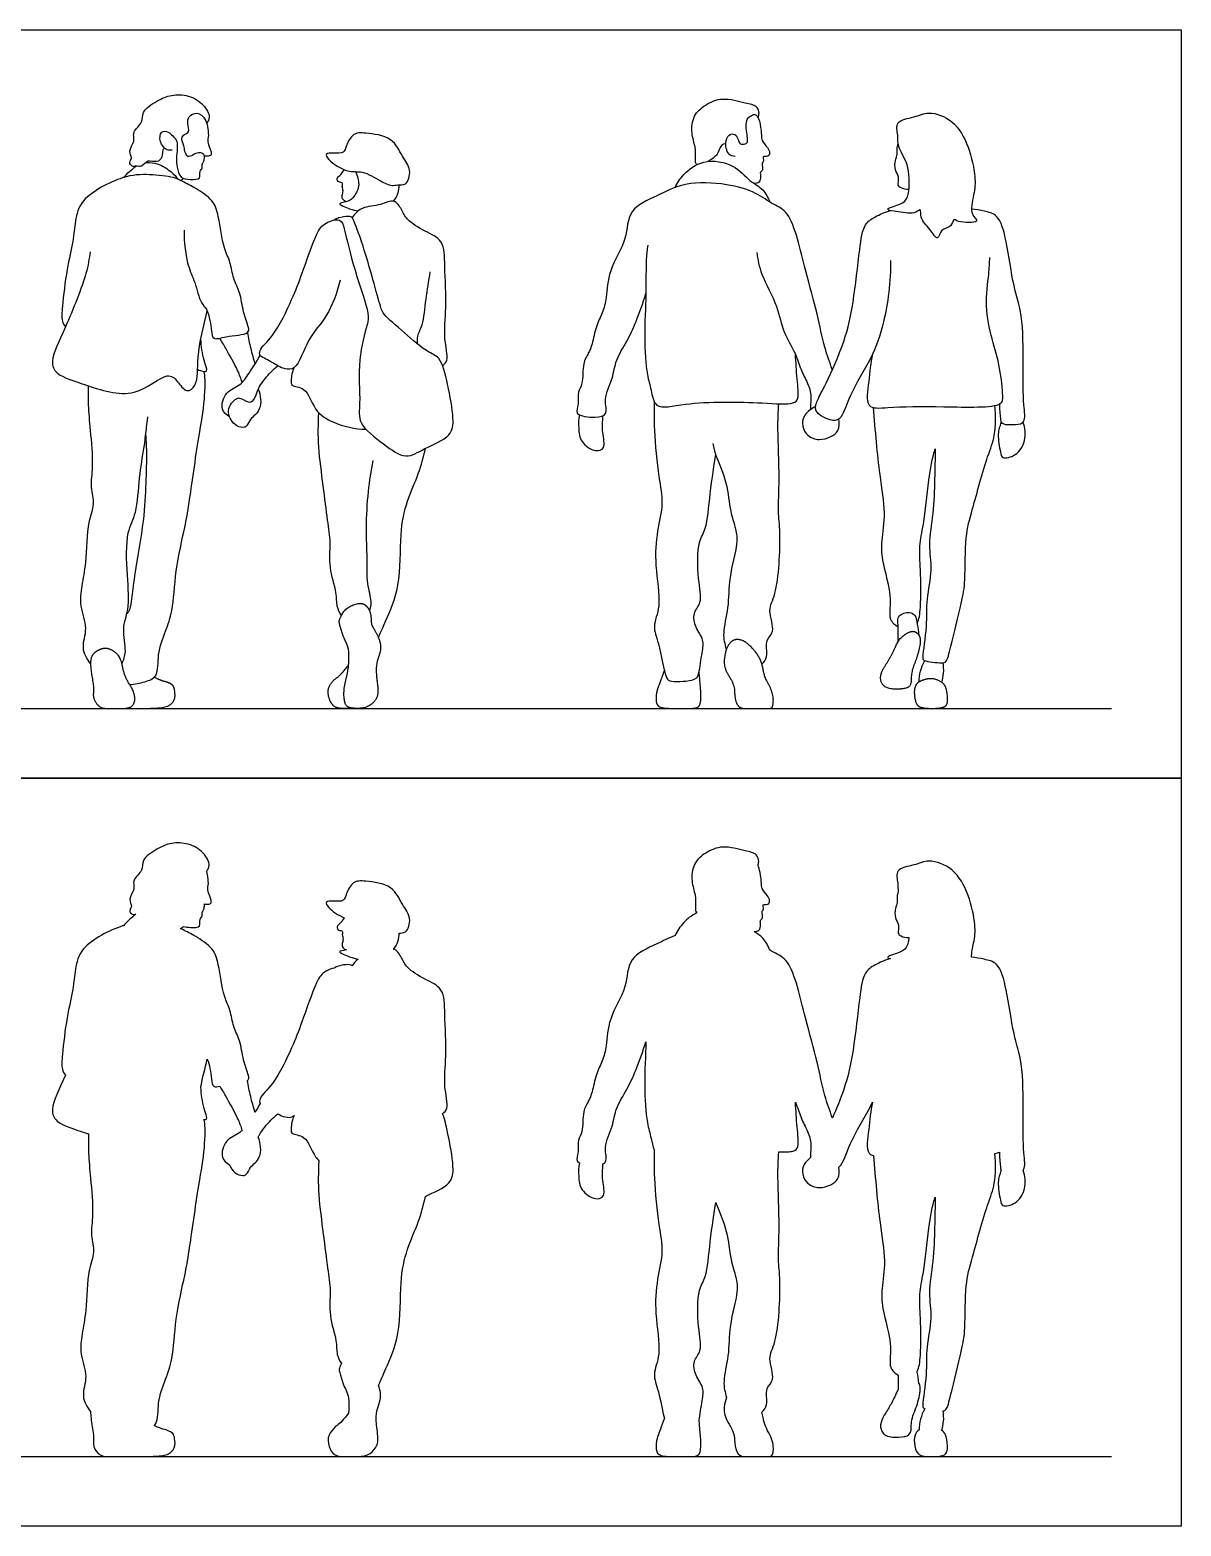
# Model space of a CAD drawing. Header units: millimetres. Extents: x 42.4 to 67, y 0.8 to 10.7.
# Drawn here: x 45.527 to 48.89, y 5.966 to 10.335 of the extents above; entities that cross this region are included whole.
import ezdxf

# ---------------------------------------------------------------- set-up
doc = ezdxf.new("R2010")
doc.units = ezdxf.units.MM
for name, color, linetype, true_color in [('AG-DIAGRAM', 7, 'Continuous', 0xfecc66), ('AG-OUTLINE', 7, 'Continuous', 0x8000ff), ('AG-PEOPLE', 7, 'Continuous', 0x66ccff), ('X-VPRT', 6, 'Continuous', 0xff00ff)]:
    doc.layers.add(name, color=color, linetype=linetype, true_color=true_color)

msp = doc.modelspace()

# ---------------------------------------------------------------- linework, layer by layer
at = {"layer": 'AG-DIAGRAM'}
for points in [[(42.5907, 8.3533), (48.6867, 8.3533)], [(42.5907, 6.1689), (48.6867, 6.1689)]]:
    msp.add_lwpolyline(points, dxfattribs=at)
at = {"layer": 'AG-OUTLINE'}
for points, knots in [([(45.6982, 7.1109), (45.6952, 7.1118), (45.6567, 7.1246), (45.6036, 7.1404), (45.5845, 7.187), (45.6124, 7.2414), (45.6309, 7.2828), (45.6271, 7.2879), (45.6183, 7.3003), (45.6222, 7.3469), (45.6336, 7.4513), (45.6538, 7.5305), (45.6593, 7.5928), (45.673, 7.6605), (45.7602, 7.7065), (45.7994, 7.7186), (45.8001, 7.7189), (45.8059, 7.725), (45.818, 7.7369), (45.8303, 7.7472), (45.8366, 7.7521), (45.8366, 7.7521), (45.8326, 7.7521), (45.8258, 7.7494), (45.815, 7.764), (45.8283, 7.7757), (45.8122, 7.7969), (45.8368, 7.825), (45.8235, 7.8533), (45.8605, 7.8794), (45.8511, 7.9128), (45.8995, 7.9441), (45.9398, 7.9625), (45.991, 7.9605), (46.0351, 7.9357), (46.0559, 7.896), (46.0472, 7.8832), (46.0436, 7.878), (46.0445, 7.8748), (46.0466, 7.8636), (46.0499, 7.8425), (46.0448, 7.8232), (46.0522, 7.806), (46.0602, 7.7834), (46.0475, 7.7813), (46.0406, 7.7815), (46.0372, 7.7826), (46.038, 7.7791), (46.0361, 7.7694), (46.0327, 7.762), (46.0289, 7.7574), (46.0325, 7.7462), (46.0203, 7.7382), (46.029, 7.7128), (45.9985, 7.7135), (45.9817, 7.7146), (45.9761, 7.7165), (45.9732, 7.7145), (45.9702, 7.7126), (45.9672, 7.7106), (45.9693, 7.7095), (45.9814, 7.7031), (46.0121, 7.6877), (46.0645, 7.6538), (46.0792, 7.6055), (46.0914, 7.5123), (46.1137, 7.4736), (46.1202, 7.4225), (46.1428, 7.3831), (46.1483, 7.3281), (46.1663, 7.2836), (46.1672, 7.2698), (46.1624, 7.2663), (46.1624, 7.2663), (46.1651, 7.2509), (46.1715, 7.2202), (46.1799, 7.1895), (46.1845, 7.1744), (46.1899, 7.1827), (46.1952, 7.1913), (46.1998, 7.1999), (46.1977, 7.2032), (46.1962, 7.218), (46.2438, 7.2576), (46.2938, 7.3657), (46.3209, 7.4326), (46.3608, 7.5532), (46.3836, 7.5842), (46.4085, 7.5936), (46.4165, 7.595), (46.4168, 7.5953), (46.4214, 7.5997), (46.4428, 7.605), (46.4631, 7.606), (46.4675, 7.6028), (46.4683, 7.6019), (46.4735, 7.6089), (46.4791, 7.6159), (46.486, 7.6214), (46.4775, 7.6228), (46.4648, 7.6258), (46.419, 7.6446), (46.4421, 7.6456), (46.4516, 7.6483), (46.448, 7.6495), (46.4408, 7.6537), (46.4374, 7.6667), (46.4444, 7.6798), (46.4376, 7.6921), (46.443, 7.7047), (46.4278, 7.7041), (46.4212, 7.7168), (46.4368, 7.7277), (46.4421, 7.7373), (46.4453, 7.7421), (46.4282, 7.7489), (46.3985, 7.7692), (46.3883, 7.7909), (46.4149, 7.7909), (46.4457, 7.7882), (46.4512, 7.8134), (46.4701, 7.8509), (46.509, 7.8494), (46.5886, 7.8393), (46.6127, 7.7805), (46.6438, 7.7439), (46.6293, 7.6961), (46.6115, 7.6973), (46.6053, 7.6973), (46.6056, 7.6891), (46.6037, 7.6722), (46.5949, 7.6565), (46.5894, 7.6496), (46.5897, 7.6496), (46.5995, 7.6471), (46.6145, 7.6241), (46.6267, 7.5944), (46.6812, 7.561), (46.7385, 7.5368), (46.7381, 7.4569), (46.7454, 7.3377), (46.7339, 7.2559), (46.752, 7.185), (46.7374, 7.1745), (46.7327, 7.1698), (46.7386, 7.1546), (46.7509, 7.1017), (46.7663, 7.0186), (46.7602, 6.9613), (46.7069, 6.9405), (46.6826, 6.9282), (46.6767, 6.9034), (46.6639, 6.8534), (46.6263, 6.7733), (46.6062, 6.6754), (46.6129, 6.5295), (46.5677, 6.4271), (46.5529, 6.3926), (46.545, 6.3765), (46.5478, 6.3696), (46.5498, 6.3627), (46.5525, 6.3455), (46.5509, 6.3338), (46.5415, 6.3079), (46.539, 6.2962), (46.5384, 6.275), (46.5395, 6.2602), (46.5446, 6.222), (46.5439, 6.2082), (46.536, 6.1914), (46.5296, 6.1842), (46.512, 6.172), (46.4994, 6.1689), (46.4808, 6.1689), (46.4788, 6.1689), (46.4769, 6.169), (46.4626, 6.1689), (46.4501, 6.1689), (46.4269, 6.1689), (46.4177, 6.1723), (46.4056, 6.1856), (46.4015, 6.1949), (46.3969, 6.2186), (46.3986, 6.229), (46.4103, 6.2467), (46.4171, 6.254), (46.4327, 6.2652), (46.4437, 6.2772), (46.4579, 6.2956), (46.4583, 6.2995), (46.4586, 6.3035), (46.4596, 6.3258), (46.4589, 6.3386), (46.4543, 6.3533), (46.4517, 6.3601), (46.4454, 6.3724), (46.4416, 6.3825), (46.4325, 6.4106), (46.4304, 6.4198), (46.4309, 6.4274), (46.433, 6.4327), (46.437, 6.44), (46.4319, 6.4484), (46.4218, 6.4674), (46.425, 6.5093), (46.3985, 6.5809), (46.4075, 6.6527), (46.3958, 6.7196), (46.3845, 6.8199), (46.3681, 6.9324), (46.3694, 6.9991), (46.3712, 7.0322), (46.3678, 7.0357), (46.3508, 7.0566), (46.3364, 7.1081), (46.2899, 7.1084), (46.2899, 7.1278), (46.2927, 7.1534), (46.2992, 7.1646), (46.2991, 7.1646), (46.2903, 7.1575), (46.271, 7.1594), (46.2595, 7.1648), (46.2512, 7.1693), (46.2441, 7.1636), (46.2307, 7.1527), (46.2021, 7.1178), (46.1951, 7.1036), (46.1941, 7.1013), (46.2014, 7.0835), (46.2066, 7.0398), (46.1696, 7.0161), (46.1624, 6.9927), (46.1541, 6.9896), (46.1417, 6.9896), (46.1271, 6.9933), (46.1132, 7.0119), (46.1098, 7.0208), (46.1013, 7.0261), (46.0814, 7.0401), (46.0967, 7.0968), (46.1318, 7.1073), (46.1448, 7.1186), (46.147, 7.1209), (46.1431, 7.1325), (46.136, 7.1548), (46.0988, 7.2217), (46.0878, 7.2402), (46.0819, 7.2499), (46.0744, 7.2483), (46.0608, 7.2465), (46.0571, 7.2726), (46.054, 7.2995), (46.0488, 7.3216), (46.0452, 7.3295), (46.0385, 7.3026), (46.0314, 7.2745), (46.0261, 7.247), (46.0283, 7.2263), (46.0316, 7.1896), (46.0485, 7.1518), (46.0384, 7.1526), (46.0344, 7.1532), (46.0354, 7.1512), (46.0399, 7.147), (46.0386, 7.0592), (46.0199, 6.9656), (45.9925, 6.7674), (45.9806, 6.7), (45.9502, 6.5703), (45.9465, 6.4561), (45.9234, 6.3952), (45.8981, 6.3286), (45.9028, 6.2748), (45.892, 6.2613), (45.8903, 6.2596), (45.9044, 6.2527), (45.9144, 6.2486), (45.9262, 6.2462), (45.9319, 6.2441), (45.9429, 6.2382), (45.9464, 6.2343), (45.9496, 6.2248), (45.9506, 6.2175), (45.9514, 6.198), (45.948, 6.1897), (45.9339, 6.1764), (45.9234, 6.1724), (45.8957, 6.1696), (45.8796, 6.1689), (45.8431, 6.1689), (45.8244, 6.1689), (45.804, 6.1689), (45.8029, 6.1689), (45.8018, 6.1689), (45.801, 6.1689), (45.8003, 6.1689), (45.7996, 6.1689), (45.7996, 6.1689), (45.7996, 6.1689), (45.7791, 6.1689), (45.7628, 6.1689), (45.7383, 6.1689), (45.7286, 6.1736), (45.7144, 6.1925), (45.7114, 6.2027), (45.7138, 6.2244), (45.7126, 6.2387), (45.7061, 6.2734), (45.7044, 6.2878), (45.7044, 6.2998), (45.6941, 6.3131), (45.6741, 6.3456), (45.6993, 6.4035), (45.6709, 6.4669), (45.6793, 6.529), (45.6932, 6.5949), (45.6941, 6.7126), (45.7191, 6.7634), (45.7029, 6.8165), (45.714, 6.8769), (45.7041, 6.9805), (45.6978, 7.0527), (45.6979, 7.0879), (45.6982, 7.1109)], [-2.729779, -2.729779, -2.729779, -2.729779, -2.684685, -2.143598, -1.794988, -1.202538, -1.202538, -1.202538, -0.952186, -0.573345, 0.02082, 0.546443, 0.990245, 1.447577, 2.10546, 2.118661, 2.118661, 2.118661, 2.407064, 2.687712, 2.687712, 2.687712, 2.688484, 2.873348, 3.081083, 3.289971, 3.549788, 3.873362, 4.164648, 4.513641, 4.818172, 5.228674, 5.618181, 6.016729, 6.424244, 6.784265, 7.033378, 7.033378, 7.033378, 7.155645, 7.446566, 7.695201, 7.948751, 8.20442, 8.376451, 8.56447, 8.56447, 8.56447, 8.771809, 8.937101, 9.069284, 9.247409, 9.447877, 9.694054, 9.992681, 10.192472, 10.192472, 10.192472, 10.380078, 10.380078, 10.380078, 10.457279, 10.832443, 11.273198, 11.680472, 12.229971, 12.618266, 13.016319, 13.400983, 13.830442, 14.227003, 14.451094, 14.452267, 14.452267, 14.452267, 14.844937, 15.240203, 15.240203, 15.240203, 15.45467, 15.45467, 15.45467, 15.665743, 16.101436, 16.723825, 17.239025, 17.871662, 18.252967, 18.464376, 18.464376, 18.464376, 18.487861, 18.783978, 19.05535, 19.124849, 19.124849, 19.124849, 19.361454, 19.361454, 19.361454, 19.652313, 19.978589, 20.220049, 20.220049, 20.220049, 20.413528, 20.61302, 20.8251, 21.034192, 21.210659, 21.402326, 21.586223, 21.819373, 22.057279, 22.057279, 22.057279, 22.439706, 22.673587, 22.932448, 23.237446, 23.50661, 23.856834, 24.199948, 24.695506, 25.136031, 25.529261, 25.893856, 26.121453, 26.121453, 26.121453, 26.406739, 26.70064, 26.70064, 26.70064, 26.708359, 27.037287, 27.365366, 27.816938, 28.245496, 28.730316, 29.36285, 29.900772, 30.360741, 30.617452, 30.617452, 30.617452, 30.947159, 31.52117, 31.924998, 32.428407, 32.428407, 32.428407, 32.930119, 33.461502, 34.034796, 34.730236, 35.327998, 35.748516, 35.748516, 35.748516, 35.825771, 35.825771, 35.942581, 35.942581, 36.059391, 36.059391, 36.176201, 36.176201, 36.293011, 36.293011, 36.409821, 36.409821, 36.526632, 36.526632, 36.541226, 36.541226, 36.541226, 36.647563, 36.647563, 36.768353, 36.768353, 36.889143, 36.889143, 37.009933, 37.009933, 37.130723, 37.130723, 37.251514, 37.251514, 37.251514, 37.277321, 37.277321, 37.39413, 37.39413, 37.510939, 37.510939, 37.627748, 37.627748, 37.744557, 37.744557, 37.832301, 37.832301, 37.832301, 38.143364, 38.507642, 39.004464, 39.488575, 39.956503, 40.531778, 41.145959, 41.717183, 41.717183, 41.717183, 41.823846, 42.290737, 42.629426, 42.846956, 43.204087, 43.204087, 43.204087, 43.207114, 43.504407, 43.778381, 43.778381, 43.778381, 44.078625, 44.498862, 44.582261, 44.582261, 44.582261, 45.018067, 45.380109, 45.649084, 45.840966, 45.840966, 46.140177, 46.370634, 46.370634, 46.370634, 46.683714, 47.081748, 47.467435, 47.55323, 47.55323, 47.55323, 47.900965, 48.393198, 48.727699, 48.727699, 48.727699, 48.928655, 49.196801, 49.519918, 49.794588, 49.794588, 49.794588, 50.201843, 50.201843, 50.201843, 50.653753, 50.977036, 51.146784, 51.146784, 51.146784, 51.289244, 51.769919, 52.356251, 53.122769, 53.598216, 54.227167, 54.821944, 55.262567, 55.732866, 56.162542, 56.233297, 56.233297, 56.233297, 56.342128, 56.342128, 56.450959, 56.450959, 56.55979, 56.55979, 56.668621, 56.668621, 56.777452, 56.777452, 56.886283, 56.886283, 56.995114, 56.995114, 57.103945, 57.103945, 57.110478, 57.110478, 57.110478, 57.115913, 57.115913, 57.11592, 57.11592, 57.11592, 57.263525, 57.263525, 57.41113, 57.41113, 57.558736, 57.558736, 57.706341, 57.706341, 57.845655, 57.845655, 57.845655, 58.252713, 58.686935, 59.152594, 59.594633, 60.074137, 60.691784, 61.116591, 61.518816, 61.968571, 62.554954, 63.046692, 63.453306, 63.453306, 63.453306, 63.453306]), ([(47.1321, 7.0264), (47.13, 7.0276), (47.1211, 7.0348), (47.1324, 7.0592), (47.1255, 7.0936), (47.1444, 7.1169), (47.1402, 7.1765), (47.1589, 7.2057), (47.1713, 7.2336), (47.179, 7.2852), (47.2013, 7.3237), (47.2126, 7.3706), (47.2159, 7.4503), (47.274, 7.5368), (47.2711, 7.6278), (47.3512, 7.6612), (47.3935, 7.6832), (47.4119, 7.69), (47.4182, 7.7038), (47.4323, 7.726), (47.4602, 7.7493), (47.4757, 7.7568), (47.4711, 7.7591), (47.4716, 7.7765), (47.4722, 7.8089), (47.4576, 7.849), (47.4634, 7.9011), (47.5004, 7.9329), (47.5512, 7.956), (47.6145, 7.9365), (47.6513, 7.9314), (47.6572, 7.9061), (47.6553, 7.8986), (47.654, 7.895), (47.6566, 7.8895), (47.6618, 7.869), (47.6646, 7.8429), (47.6639, 7.8272), (47.6819, 7.8069), (47.6899, 7.793), (47.685, 7.7782), (47.6649, 7.7838), (47.6728, 7.7665), (47.6623, 7.7602), (47.6713, 7.7407), (47.6585, 7.7352), (47.6634, 7.7221), (47.6589, 7.7032), (47.6477, 7.7016), (47.6429, 7.7016), (47.652, 7.6954), (47.6729, 7.6823), (47.6834, 7.6605), (47.688, 7.6479), (47.6918, 7.6455), (47.7103, 7.6344), (47.7535, 7.6197), (47.7924, 7.4427), (47.8276, 7.3263), (47.8459, 7.2247), (47.8639, 7.1794), (47.8711, 7.1577), (47.8712, 7.1574), (47.8829, 7.1837), (47.9128, 7.2563), (47.9334, 7.3517), (47.95, 7.5035), (47.961, 7.5828), (47.9958, 7.6048), (48.0252, 7.619), (48.0409, 7.6226), (48.0363, 7.6237), (48.0279, 7.6269), (48.0528, 7.6362), (48.0869, 7.6463), (48.093, 7.6675), (48.0948, 7.683), (48.0949, 7.6843), (48.0872, 7.6833), (48.072, 7.6879), (48.0605, 7.6957), (48.0682, 7.7224), (48.0527, 7.7398), (48.054, 7.77), (48.0614, 7.7813), (48.059, 7.8033), (48.0622, 7.8129), (48.0637, 7.8178), (48.0625, 7.8259), (48.0629, 7.8337), (48.0621, 7.8427), (48.0608, 7.855), (48.0528, 7.8867), (48.1126, 7.894), (48.1535, 7.9151), (48.2293, 7.8875), (48.2713, 7.8098), (48.2908, 7.7215), (48.2865, 7.6756), (48.2775, 7.6396), (48.2779, 7.6266), (48.2905, 7.626), (48.3148, 7.6205), (48.3595, 7.6117), (48.3822, 7.5273), (48.3988, 7.4014), (48.4287, 7.3167), (48.429, 7.1709), (48.428, 7.0627), (48.4357, 7.0145), (48.4289, 7.0055), (48.4283, 7.0048), (48.4347, 6.988), (48.4387, 6.9499), (48.4108, 6.9064), (48.3665, 6.8959), (48.3616, 6.9191), (48.3522, 6.9707), (48.3601, 6.9932), (48.3644, 7.0043), (48.3626, 7.0072), (48.3628, 7.0196), (48.3581, 7.0439), (48.3595, 7.0577), (48.356, 7.0559), (48.3513, 7.0545), (48.3457, 7.0534), (48.3496, 7.0248), (48.348, 6.9628), (48.3231, 6.9057), (48.2798, 6.7475), (48.258, 6.6729), (48.2607, 6.5411), (48.2497, 6.4789), (48.2183, 6.3553), (48.2065, 6.3054), (48.1984, 6.3025), (48.1945, 6.3023), (48.1964, 6.2923), (48.1974, 6.2717), (48.1934, 6.254), (48.1905, 6.2454), (48.1957, 6.2418), (48.1993, 6.2375), (48.2048, 6.2251), (48.2068, 6.2143), (48.2085, 6.186), (48.2055, 6.1772), (48.1917, 6.1705), (48.1794, 6.1689), (48.1615, 6.1689), (48.1436, 6.1689), (48.1314, 6.1707), (48.1186, 6.1782), (48.1143, 6.1866), (48.1099, 6.2126), (48.1101, 6.2231), (48.1149, 6.2377), (48.1189, 6.2429), (48.1248, 6.2465), (48.1249, 6.2571), (48.1276, 6.2785), (48.1357, 6.2989), (48.141, 6.3085), (48.1405, 6.3086), (48.1353, 6.3109), (48.1337, 6.3212), (48.1492, 6.4138), (48.1434, 6.4861), (48.1649, 6.574), (48.1496, 6.6473), (48.1674, 6.7386), (48.1698, 6.8387), (48.1715, 6.8972), (48.1717, 6.9264), (48.1712, 6.9251), (48.1641, 6.9035), (48.1508, 6.8335), (48.1397, 6.7083), (48.1233, 6.6432), (48.1299, 6.5739), (48.1302, 6.4677), (48.1248, 6.428), (48.1189, 6.4176), (48.119, 6.4168), (48.1211, 6.4054), (48.1232, 6.3937), (48.1238, 6.3829), (48.1286, 6.3759), (48.1292, 6.3641), (48.1223, 6.3308), (48.1174, 6.3146), (48.1043, 6.283), (48.1013, 6.2683), (48.1021, 6.2409), (48.098, 6.2325), (48.0812, 6.2262), (48.069, 6.2248), (48.0368, 6.2258), (48.0258, 6.2297), (48.0139, 6.2442), (48.0114, 6.2523), (48.0131, 6.2703), (48.0167, 6.2797), (48.0291, 6.2992), (48.035, 6.3089), (48.0461, 6.328), (48.0519, 6.3397), (48.0597, 6.3575), (48.0617, 6.3613), (48.0638, 6.3648), (48.0628, 6.3783), (48.0639, 6.393), (48.0637, 6.406), (48.0549, 6.4121), (48.0329, 6.4289), (48.0498, 6.4897), (48.0147, 6.6021), (48.015, 6.6582), (48.0288, 6.7447), (48.0073, 6.8539), (47.997, 6.9822), (47.9912, 7.0474), (47.986, 7.0486), (47.9676, 7.0584), (47.9798, 7.1289), (47.9825, 7.1769), (47.9883, 7.2031), (47.9864, 7.1991), (47.9673, 7.1603), (47.9218, 7.0906), (47.9029, 7.0247), (47.8904, 7.0141), (47.89, 7.0138), (47.8927, 7.003), (47.8918, 6.9779), (47.8666, 6.9611), (47.8327, 6.9502), (47.7971, 6.9629), (47.7825, 6.9928), (47.784, 7.02), (47.7989, 7.035), (47.8078, 7.0415), (47.8067, 7.0624), (47.8115, 7.081), (47.7998, 7.1196), (47.7782, 7.1574), (47.77, 7.1876), (47.7633, 7.2032), (47.7654, 7.179), (47.7664, 7.134), (47.7759, 7.0737), (47.7584, 7.0583), (47.7327, 7.0577), (47.7147, 7.0583), (47.7134, 7.0337), (47.7101, 6.9847), (47.7184, 6.8408), (47.7113, 6.7428), (47.7213, 6.6836), (47.7129, 6.501), (47.6792, 6.4604), (47.7076, 6.3908), (47.6729, 6.3708), (47.6849, 6.3187), (47.6711, 6.3048), (47.6655, 6.2981), (47.667, 6.293), (47.6682, 6.2877), (47.671, 6.2682), (47.6765, 6.2535), (47.6943, 6.2226), (47.6988, 6.2073), (47.6988, 6.1766), (47.6954, 6.1689), (47.6819, 6.1689), (47.6707, 6.1689), (47.6551, 6.1689), (47.6396, 6.1689), (47.6262, 6.1689), (47.6037, 6.1689), (47.596, 6.1738), (47.5877, 6.1932), (47.5856, 6.2047), (47.5856, 6.2312), (47.5802, 6.2462), (47.5586, 6.2796), (47.554, 6.2961), (47.5566, 6.3232), (47.5587, 6.3328), (47.5619, 6.3412), (47.5577, 6.3565), (47.5495, 6.3891), (47.571, 6.4649), (47.5673, 6.5494), (47.5969, 6.648), (47.5909, 6.6924), (47.5717, 6.7458), (47.5669, 6.8273), (47.5397, 6.8841), (47.5314, 6.9095), (47.531, 6.9108), (47.5309, 6.9105), (47.5268, 6.8849), (47.5126, 6.7961), (47.5056, 6.6934), (47.4769, 6.6564), (47.4766, 6.548), (47.4932, 6.4788), (47.4623, 6.4482), (47.4699, 6.4042), (47.4979, 6.3696), (47.4902, 6.3328), (47.485, 6.2899), (47.4817, 6.2747), (47.4859, 6.2371), (47.4878, 6.2118), (47.4864, 6.1854), (47.4841, 6.1772), (47.476, 6.1706), (47.4683, 6.1689), (47.4456, 6.1689), (47.4289, 6.1689), (47.385, 6.1689), (47.371, 6.1708), (47.3587, 6.1784), (47.3558, 6.1862), (47.3563, 6.2095), (47.3582, 6.2199), (47.3651, 6.2377), (47.3714, 6.2549), (47.3805, 6.2804), (47.3748, 6.303), (47.3634, 6.3664), (47.3437, 6.4081), (47.3738, 6.4704), (47.3507, 6.5872), (47.3578, 6.6851), (47.3793, 6.7687), (47.3626, 6.8456), (47.3495, 6.9791), (47.35, 7.0373), (47.351, 7.0645), (47.3462, 7.0741), (47.3411, 7.1053), (47.3278, 7.1447), (47.3206, 7.2581), (47.3255, 7.3381), (47.3263, 7.3801), (47.3183, 7.3524), (47.2985, 7.2983), (47.2729, 7.2417), (47.2366, 7.187), (47.2316, 7.133), (47.201, 7.0743), (47.215, 7.0329), (47.2044, 7.0246), (47.2007, 7.0231), (47.2003, 7.0069), (47.1973, 6.977), (47.2109, 6.9273), (47.177, 6.9164), (47.134, 6.9451), (47.1296, 6.9875), (47.1297, 7.0136), (47.1321, 7.0264)], [-10.803195, -10.803195, -10.803195, -10.803195, -10.732684, -10.429426, -10.09735, -9.794175, -9.361853, -9.028525, -8.715697, -8.305924, -7.925098, -7.534461, -7.028171, -6.446017, -5.931885, -5.400706, -5.043351, -5.043351, -5.043351, -4.65732, -4.319362, -4.319362, -4.319362, -4.077219, -3.744732, -3.370233, -2.97035, -2.581197, -2.161676, -1.697599, -1.362737, -1.100219, -0.90752, -0.90752, -0.90752, -0.715265, -0.389062, -0.168255, 0.123254, 0.35341, 0.547466, 0.756629, 0.95274, 1.132233, 1.369608, 1.54775, 1.746946, 1.985544, 2.201218, 2.201218, 2.201218, 2.469817, 2.832884, 2.832884, 2.832884, 2.937619, 3.343958, 4.090985, 4.752841, 5.325143, 5.788368, 5.795528, 5.795528, 5.795528, 6.220678, 6.839929, 7.546228, 8.037891, 8.38168, 8.777932, 8.777932, 8.777932, 8.919629, 9.167731, 9.507851, 9.834807, 9.863452, 9.863452, 9.863452, 10.137713, 10.331462, 10.607651, 10.879032, 11.178526, 11.388739, 11.646679, 11.870593, 11.870593, 11.870593, 12.118178, 12.118178, 12.118178, 12.459266, 12.856139, 13.246333, 13.724334, 14.258742, 14.793794, 15.209016, 15.510555, 15.510555, 15.510555, 15.859477, 16.212932, 16.72223, 17.368761, 17.913674, 18.597377, 19.208065, 19.604885, 19.63879, 19.63879, 19.63879, 20.057138, 20.458008, 20.798177, 21.039479, 21.450006, 21.791553, 21.791553, 21.791553, 21.961097, 22.327838, 22.327838, 22.327838, 22.433756, 22.433756, 22.433756, 22.962991, 23.427852, 24.141576, 24.673617, 25.302264, 25.779217, 26.425084, 26.815123, 26.971625, 26.971625, 26.971625, 27.286054, 27.581693, 27.581693, 27.581693, 27.661496, 27.661496, 27.781269, 27.781269, 27.901041, 27.901041, 28.020814, 28.020814, 28.020814, 28.140587, 28.140587, 28.26036, 28.26036, 28.380132, 28.380132, 28.481187, 28.481187, 28.481187, 28.802627, 29.127949, 29.127949, 29.127949, 29.143664, 29.337414, 29.873778, 30.384451, 30.911557, 31.400582, 31.945278, 32.5167, 33.049919, 33.049919, 33.049919, 33.085104, 33.62175, 34.268034, 34.728029, 35.204897, 35.786877, 36.17043, 36.17043, 36.17043, 36.196235, 36.520959, 36.520959, 36.520959, 36.643909, 36.643909, 36.766859, 36.766859, 36.889808, 36.889808, 37.012758, 37.012758, 37.135708, 37.135708, 37.258658, 37.258658, 37.381607, 37.381607, 37.504557, 37.504557, 37.627507, 37.627507, 37.750456, 37.750456, 37.786832, 37.786832, 37.786832, 38.123883, 38.123883, 38.123883, 38.44626, 38.879367, 39.493146, 39.926413, 40.437774, 41.042291, 41.840266, 41.840266, 41.840266, 41.978742, 42.450743, 42.961581, 42.961581, 42.961581, 43.035005, 43.665555, 44.160469, 44.178218, 44.178218, 44.178218, 44.506163, 44.806797, 45.142958, 45.47779, 45.793865, 46.096882, 46.334085, 46.334085, 46.334085, 46.631954, 46.988306, 47.37159, 47.753054, 47.753054, 47.753054, 48.242243, 48.670997, 48.925886, 49.23134, 49.23134, 49.23134, 49.724, 50.413187, 50.971658, 51.433176, 52.191171, 52.60838, 53.054104, 53.374807, 53.764463, 54.058572, 54.058572, 54.058572, 54.114732, 54.114732, 54.26202, 54.26202, 54.409307, 54.409307, 54.556595, 54.556595, 54.703883, 54.703883, 54.703883, 54.851171, 54.851171, 54.998459, 54.998459, 55.145747, 55.145747, 55.293035, 55.293035, 55.440323, 55.440323, 55.538112, 55.538112, 55.538112, 55.933515, 56.429837, 56.970695, 57.543076, 57.919371, 58.340238, 58.861225, 59.392091, 59.420865, 59.420865, 59.420865, 59.427041, 60.016922, 60.574542, 60.941328, 61.50742, 61.966137, 62.297627, 62.647789, 63.003198, 63.340478, 63.747682, 63.747682, 63.747682, 63.875719, 63.875719, 64.003755, 64.003755, 64.131792, 64.131792, 64.259829, 64.259829, 64.387866, 64.387866, 64.515903, 64.515903, 64.643939, 64.643939, 64.771976, 64.771976, 64.771976, 65.171504, 65.573089, 66.002269, 66.599543, 67.153541, 67.649863, 68.140033, 68.781787, 69.261369, 69.261369, 69.261369, 69.535125, 69.931098, 70.530353, 71.174661, 71.174661, 71.174661, 71.7072, 72.163286, 72.61655, 73.038386, 73.501704, 73.868217, 73.99732, 73.99732, 73.99732, 74.3964, 74.775387, 75.060046, 75.451411, 75.817394, 76.175009, 76.175009, 76.175009, 76.175009])]:
    msp.add_open_spline(points, degree=3, knots=knots, dxfattribs=at)
at = {"layer": 'AG-PEOPLE'}
for points, degree, knots in [([(45.9202, 9.9895), (45.9182, 9.9876), (45.9128, 9.9835), (45.916, 9.9629), (45.898, 9.9444), (45.8713, 9.9577), (45.8554, 9.9324), (45.8367, 9.938), (45.8258, 9.9338), (45.815, 9.9484), (45.8283, 9.9601), (45.8122, 9.9813), (45.8368, 10.0094), (45.8235, 10.0377), (45.8605, 10.0638), (45.8511, 10.0972), (45.8995, 10.1285), (45.9398, 10.1469), (45.991, 10.1449), (46.0351, 10.1201), (46.0559, 10.0804), (46.0472, 10.0676), (46.0436, 10.0624)], 3, [0, 0, 0, 0, 0.165468, 0.414737, 0.677569, 0.959359, 1.239952, 1.475653, 1.660517, 1.868252, 2.07714, 2.336957, 2.660531, 2.951817, 3.30081, 3.605341, 4.015843, 4.40535, 4.803898, 5.211413, 5.571434, 5.820547, 5.820547, 5.820547, 5.820547]), ([(45.9427, 9.9838), (45.9376, 9.9829), (45.9256, 9.9814), (45.904, 10.0064), (45.9078, 10.0409), (45.9326, 10.0383), (45.9439, 10.0242), (45.962, 10.0097), (45.9532, 9.9609), (45.9567, 9.9357), (45.9646, 9.9001), (45.9942, 9.898), (46.029, 9.8972), (46.0203, 9.9226), (46.0325, 9.9306), (46.0289, 9.9418), (46.0327, 9.9464), (46.0361, 9.9538), (46.0387, 9.9675), (46.0328, 9.9735), (46.0187, 9.9783), (46.0032, 9.9692), (45.9869, 9.9608), (45.9784, 9.9809), (45.9789, 9.996), (45.9664, 10.0186), (45.9783, 10.0302), (45.9955, 10.0353), (45.9864, 10.0619), (45.9895, 10.0823), (46.0159, 10.0978), (46.0415, 10.0749), (46.0458, 10.0529), (46.0499, 10.0269), (46.0448, 10.0076), (46.0522, 9.9904), (46.0602, 9.9678), (46.0475, 9.9657), (46.0406, 9.9659), (46.0372, 9.967)], 3, [0, 0, 0, 0, 0.225245, 0.54066, 0.842813, 1.086121, 1.327862, 1.58813, 1.975615, 2.281625, 2.59829, 2.901947, 3.200573, 3.44675, 3.647219, 3.825344, 3.957527, 4.122819, 4.330158, 4.486041, 4.695691, 4.940515, 5.159493, 5.394552, 5.629446, 5.902104, 6.114885, 6.331089, 6.609981, 6.867241, 7.150521, 7.459854, 7.734173, 8.025093, 8.273729, 8.527279, 8.782948, 8.954978, 9.142997, 9.142997, 9.142997, 9.142997]), ([(47.4757, 9.9412), (47.4711, 9.9435), (47.4716, 9.9609), (47.4722, 9.9933), (47.4576, 10.0334), (47.4634, 10.0855), (47.5004, 10.1173), (47.5512, 10.1404), (47.6145, 10.1209), (47.6513, 10.1158), (47.6572, 10.0905), (47.6553, 10.083), (47.654, 10.0794)], 3, [1.31497, 1.31497, 1.31497, 1.31497, 1.557113, 1.8896, 2.2641, 2.663982, 3.053135, 3.472656, 3.936733, 4.271595, 4.534113, 4.726812, 4.726812, 4.726812, 4.726812]), ([(47.5871, 9.9649), (47.5806, 9.9658), (47.5644, 9.9677), (47.5554, 10.0113), (47.5726, 10.0331), (47.5932, 10.0293), (47.5981, 10.0006), (47.6102, 10.0012), (47.6277, 10.0013), (47.619, 10.0413), (47.6187, 10.0735), (47.6327, 10.0842), (47.6515, 10.0927), (47.6613, 10.0577), (47.6646, 10.0273), (47.6639, 10.0116), (47.6819, 9.9913), (47.6899, 9.9774), (47.685, 9.9626), (47.6649, 9.9682), (47.6728, 9.9509), (47.6623, 9.9446), (47.6713, 9.9251), (47.6585, 9.9196), (47.6634, 9.9065), (47.6589, 9.8876), (47.6477, 9.886), (47.6429, 9.886)], 3, [0, 0, 0, 0, 0.25339, 0.611095, 0.891829, 1.118412, 1.403939, 1.584785, 1.781258, 2.123049, 2.450305, 2.679948, 2.898396, 3.214999, 3.541202, 3.76201, 4.053518, 4.283674, 4.47773, 4.686893, 4.883005, 5.062497, 5.299872, 5.478014, 5.677211, 5.915808, 6.131482, 6.131482, 6.131482, 6.131482]), ([(48.0621, 10.0271), (48.0632, 10.0152), (48.0606, 9.9924), (48.0969, 9.943), (48.0972, 9.8661), (48.0869, 9.8307), (48.0528, 9.8206), (48.022, 9.8091), (48.0672, 9.8029), (48.1134, 9.7951), (48.1317, 9.8173), (48.1262, 9.7813), (48.1554, 9.7573), (48.1809, 9.7129), (48.1862, 9.7563), (48.2196, 9.7554), (48.2244, 9.7869), (48.2381, 9.7704), (48.309, 9.7708), (48.2704, 9.7967), (48.286, 9.8554), (48.2908, 9.9059), (48.2713, 9.9942), (48.2293, 10.0719), (48.1535, 10.0995), (48.1126, 10.0784), (48.0528, 10.0711), (48.0608, 10.0394), (48.0621, 10.0271)], 3, [0, 0, 0, 0, 0.326503, 0.761725, 1.25873, 1.585686, 1.925806, 2.173908, 2.49108, 2.901385, 3.120186, 3.387185, 3.762512, 4.0931, 4.375838, 4.680436, 4.939325, 5.158947, 5.569275, 5.838428, 6.266731, 6.681952, 7.217004, 7.751412, 8.229413, 8.619607, 9.01648, 9.357568, 9.357568, 9.357568, 9.357568]), ([(46.4978, 9.9189), (46.4835, 9.922), (46.456, 9.9153), (46.3994, 9.9516), (46.3883, 9.9753), (46.4149, 9.9753), (46.4457, 9.9726), (46.4512, 9.9978), (46.4701, 10.0353), (46.509, 10.0338), (46.5886, 10.0237), (46.6127, 9.9649), (46.6438, 9.9283), (46.6287, 9.8784), (46.6013, 9.8834), (46.5831, 9.8773), (46.5497, 9.8937), (46.5147, 9.9153), (46.4978, 9.9189)], 3, [0, 0, 0, 0, 0.373185, 0.834598, 1.068479, 1.32734, 1.632339, 1.901502, 2.251726, 2.594841, 3.090399, 3.530924, 3.924154, 4.288748, 4.559291, 4.800494, 5.142876, 5.582297, 5.582297, 5.582297, 5.582297]), ([(47.5599, 10.0028), (47.5556, 10.0015), (47.5453, 9.9996), (47.5356, 9.9703), (47.5258, 9.9632), (47.5166, 9.9553), (47.508, 9.9504)], 3, [0, 0, 0, 0, 0.211595, 0.5162541, 0.7133332, 0.9829524, 0.9829524, 0.9829524, 0.9829524]), ([(48.0949, 9.8687), (48.0872, 9.8677), (48.072, 9.8723), (48.0605, 9.8801), (48.0682, 9.9068), (48.0527, 9.9242), (48.054, 9.9544), (48.0614, 9.9657), (48.059, 9.9877), (48.0622, 9.9973), (48.0637, 10.0022)], 3, [0, 0, 0, 0, 0.27426, 0.468009, 0.744198, 1.01558, 1.315073, 1.525286, 1.783226, 2.00714, 2.00714, 2.00714, 2.00714]), ([(45.8001, 9.9033), (45.8059, 9.9094), (45.818, 9.9213), (45.8303, 9.9316), (45.8366, 9.9365)], 3, [0, 0, 0, 0, 0.2884028, 0.5690513, 0.5690513, 0.5690513, 0.5690513]), ([(45.8665, 9.9473), (45.8782, 9.9477), (45.902, 9.9461), (45.9412, 9.9207), (45.9543, 9.9061), (45.9603, 9.8983)], 3, [0, 0, 0, 0, 0.339652, 0.723416, 1.034413, 1.034413, 1.034413, 1.034413]), ([(46.4516, 9.8327), (46.448, 9.8339), (46.4408, 9.8381), (46.4374, 9.8511), (46.4444, 9.8642), (46.4376, 9.8765), (46.443, 9.8891), (46.4278, 9.8885), (46.4212, 9.9012), (46.4368, 9.9121), (46.4421, 9.9217), (46.4453, 9.9265)], 3, [0, 0, 0, 0, 0.193479, 0.392972, 0.605051, 0.814143, 0.99061, 1.182278, 1.366174, 1.599324, 1.83723, 1.83723, 1.83723, 1.83723]), ([(46.4778, 9.9206), (46.4843, 9.9096), (46.4898, 9.8828), (46.4834, 9.8632), (46.4649, 9.83), (46.4159, 9.8302), (46.4648, 9.8102), (46.4775, 9.8072), (46.486, 9.8058)], 3, [0, 0, 0, 0, 0.354477, 0.617271, 0.965483, 1.265201, 1.591478, 1.882337, 1.882337, 1.882337, 1.882337]), ([(47.4119, 9.8744), (47.4182, 9.8882), (47.435, 9.9146), (47.4937, 9.96), (47.5862, 9.9443), (47.6268, 9.8929), (47.6709, 9.871), (47.6834, 9.8449), (47.688, 9.8323)], 3, [0, 0, 0, 0, 0.386031, 0.862613, 1.393631, 1.851938, 2.243662, 2.606729, 2.606729, 2.606729, 2.606729]), ([(45.9777, 9.7496), (45.9765, 9.7154), (45.9856, 9.6453), (46.0099, 9.6011), (46.024, 9.5363), (46.0451, 9.521), (46.0538, 9.4858), (46.0571, 9.457), (46.0615, 9.4262), (46.1002, 9.4421), (46.1678, 9.4442), (46.1663, 9.468), (46.1483, 9.5125), (46.1428, 9.5675), (46.1202, 9.6069), (46.1137, 9.658), (46.0914, 9.6967), (46.0792, 9.7899), (46.0645, 9.8382), (46.0121, 9.8721), (45.9733, 9.8916), (45.9466, 9.9062), (45.8718, 9.9134), (45.7985, 9.9111), (45.673, 9.8449), (45.6593, 9.7772), (45.6538, 9.7149), (45.6336, 9.6357), (45.6222, 9.5313), (45.6183, 9.4847), (45.6271, 9.4723), (45.6309, 9.4672)], 3, [0, 0, 0, 0, 0.580964, 1.002448, 1.450938, 1.736053, 2.068846, 2.391962, 2.660109, 3.0035, 3.458642, 3.682733, 4.079293, 4.508752, 4.893416, 5.291469, 5.679764, 6.229264, 6.636538, 7.077293, 7.452457, 7.764289, 8.244011, 8.753961, 9.411844, 9.869176, 10.312978, 10.838602, 11.432766, 11.811607, 12.061959, 12.061959, 12.061959, 12.061959]), ([(46.5894, 9.834), (46.5949, 9.8409), (46.6037, 9.8566), (46.6056, 9.8735), (46.6053, 9.8817)], 3, [0, 0, 0, 0, 0.2939011, 0.5791867, 0.5791867, 0.5791867, 0.5791867]), ([(47.8712, 9.3418), (47.8711, 9.3421), (47.8639, 9.3638), (47.8459, 9.4091), (47.8276, 9.5107), (47.7924, 9.6271), (47.7535, 9.8041), (47.6985, 9.8228), (47.6465, 9.8623), (47.5622, 9.8869), (47.4395, 9.8924), (47.362, 9.8501), (47.2711, 9.8122), (47.274, 9.7212), (47.2159, 9.6347), (47.2126, 9.555), (47.2013, 9.5081), (47.179, 9.4696), (47.1713, 9.418), (47.1589, 9.3901), (47.1402, 9.3609), (47.1444, 9.3013), (47.1255, 9.278), (47.1324, 9.2436), (47.1156, 9.2073), (47.1787, 9.2018), (47.2178, 9.2089), (47.201, 9.2587), (47.2316, 9.3174), (47.2366, 9.3714), (47.2729, 9.4261), (47.2985, 9.4827), (47.3183, 9.5368), (47.3263, 9.5645)], 3, [0.383832, 0.383832, 0.383832, 0.383832, 0.390991, 0.854216, 1.426518, 2.088374, 2.835402, 3.241741, 3.689893, 4.229628, 4.855343, 5.400706, 5.931885, 6.446017, 7.028171, 7.534461, 7.925098, 8.305924, 8.715697, 9.028525, 9.361853, 9.794175, 10.09735, 10.429426, 10.732684, 11.146645, 11.47113, 11.837643, 12.300961, 12.722797, 13.17606, 13.632147, 14.164685, 14.164685, 14.164685, 14.164685]), ([(46.7327, 9.3542), (46.7374, 9.3589), (46.752, 9.3694), (46.7339, 9.4403), (46.7454, 9.5221), (46.7381, 9.6413), (46.7385, 9.7212), (46.6812, 9.7454), (46.6267, 9.7788), (46.6145, 9.8085), (46.5916, 9.8436), (46.5511, 9.8205), (46.4957, 9.8199), (46.4763, 9.7971), (46.4683, 9.7863)], 3, [0, 0, 0, 0, 0.256711, 0.716679, 1.254602, 1.887135, 2.371955, 2.800513, 3.252085, 3.580165, 3.909092, 4.270318, 4.692456, 5.056591, 5.056591, 5.056591, 5.056591]), ([(46.4333, 9.6039), (46.4245, 9.5679), (46.3986, 9.4947), (46.338, 9.4388), (46.3087, 9.3402), (46.271, 9.3438), (46.2518, 9.3529), (46.2127, 9.3758), (46.1982, 9.3825), (46.1962, 9.4024), (46.2438, 9.442), (46.2938, 9.5501), (46.3209, 9.617), (46.3608, 9.7376), (46.3864, 9.7725), (46.4369, 9.7865), (46.4473, 9.7477), (46.4734, 9.6333), (46.5195, 9.5089), (46.5126, 9.473), (46.4823, 9.369), (46.4944, 9.2471), (46.4824, 9.1834), (46.5602, 9.1257), (46.6245, 9.077), (46.6793, 9.1143), (46.7601, 9.1453), (46.7663, 9.203), (46.7488, 9.2976), (46.7286, 9.3807), (46.6846, 9.3936), (46.6228, 9.4489), (46.5592, 9.503), (46.5501, 9.5275), (46.504, 9.7023), (46.4733, 9.7778), (46.4667, 9.7906), (46.4428, 9.7894), (46.4214, 9.7841), (46.4168, 9.7797), (46.4165, 9.7794)], 3, [0, 0, 0, 0, 0.60451, 1.139454, 1.686434, 1.983727, 2.257702, 2.6421, 2.862711, 3.073783, 3.509477, 4.131866, 4.647066, 5.279702, 5.661007, 6.023141, 6.331848, 6.97099, 7.625285, 7.962578, 8.547989, 9.191299, 9.624333, 10.169003, 10.660676, 11.103435, 11.617849, 12.021676, 12.595688, 13.106448, 13.466655, 13.997607, 14.507501, 14.805163, 15.577952, 16.099208, 16.280116, 16.551487, 16.847605, 16.871089, 16.871089, 16.871089, 16.871089]), ([(48.0411, 9.6616), (48.0425, 9.6014), (48.0253, 9.4809), (47.9875, 9.3757), (47.9218, 9.275), (47.8983, 9.1932), (47.8644, 9.1922), (47.8148, 9.2187), (47.8281, 9.2562), (47.8552, 9.3045), (47.9101, 9.4282), (47.9334, 9.5361), (47.95, 9.6879), (47.961, 9.7672), (47.9958, 9.7892), (48.0252, 9.8034), (48.0409, 9.807)], 3, [0, 0, 0, 0, 0.76544, 1.371377, 2.001927, 2.496841, 2.791582, 3.1874, 3.502685, 3.929626, 4.5835, 5.202752, 5.90905, 6.400713, 6.744502, 7.140754, 7.140754, 7.140754, 7.140754]), ([(48.3595, 9.2421), (48.3581, 9.2283), (48.3632, 9.2018), (48.3621, 9.1819), (48.4069, 9.181), (48.4375, 9.1871), (48.428, 9.2471), (48.429, 9.3553), (48.4287, 9.5011), (48.3988, 9.5858), (48.3822, 9.7117), (48.3595, 9.7961), (48.3148, 9.8049), (48.2905, 9.8104), (48.2779, 9.811)], 3, [0, 0, 0, 0, 0.366741, 0.586122, 0.944974, 1.231785, 1.628605, 2.239293, 2.922995, 3.467909, 4.114439, 4.623738, 4.977193, 5.326115, 5.326115, 5.326115, 5.326115]), ([(47.3319, 9.7057), (47.3302, 9.6922), (47.326, 9.664), (47.3277, 9.5595), (47.3206, 9.4425), (47.3278, 9.3291), (47.3424, 9.2861), (47.3516, 9.2212), (47.4515, 9.2509), (47.6582, 9.2475), (47.7542, 9.239), (47.7759, 9.2581), (47.7664, 9.3184), (47.7654, 9.3634), (47.7633, 9.3876)], 3, [0, 0, 0, 0, 0.365915, 0.940513, 1.584822, 2.184077, 2.58005, 2.971305, 3.497472, 4.352049, 4.896308, 5.151197, 5.579951, 6.06914, 6.06914, 6.06914, 6.06914]), ([(45.7033, 9.687), (45.7, 9.6655), (45.6941, 9.6215), (45.6343, 9.4685), (45.5845, 9.3714), (45.6036, 9.3248), (45.6932, 9.2982), (45.831, 9.2486), (45.9254, 9.3395), (45.9586, 9.3103), (45.9828, 9.2722), (46.0201, 9.2976), (46.0127, 9.3851), (46.0341, 9.4695), (46.0452, 9.5139)], 3, [0, 0, 0, 0, 0.46299, 1.202538, 1.794988, 2.143598, 2.684685, 3.372078, 3.966014, 4.296786, 4.651555, 4.9565, 5.476543, 6.148215, 6.148215, 6.148215, 6.148215]), ([(47.6503, 9.6849), (47.6538, 9.6633), (47.6604, 9.6198), (47.7136, 9.5283), (47.7247, 9.4524), (47.7644, 9.3933), (47.7777, 9.3428), (47.7998, 9.304), (47.8115, 9.2654), (47.8067, 9.2468), (47.8078, 9.2259)], 3, [0, 0, 0, 0, 0.463371, 1.045311, 1.550964, 2.025742, 2.437224, 2.820508, 3.17686, 3.47473, 3.47473, 3.47473, 3.47473]), ([(47.9883, 9.3875), (47.9825, 9.3613), (47.9798, 9.3133), (47.9645, 9.225), (48.0442, 9.2344), (48.1864, 9.2361), (48.37, 9.2291), (48.3695, 9.2687), (48.3623, 9.35), (48.3366, 9.4316), (48.3156, 9.5265), (48.329, 9.6209), (48.3303, 9.654), (48.3315, 9.6701)], 3, [0, 0, 0, 0, 0.510839, 0.982839, 1.403741, 2.132882, 2.863296, 3.143344, 3.652174, 4.189804, 4.753593, 5.302701, 5.699831, 5.699831, 5.699831, 5.699831]), ([(46.6592, 9.4173), (46.6587, 9.425), (46.6581, 9.4422), (46.6769, 9.4744), (46.6833, 9.5508), (46.6924, 9.6015), (46.6964, 9.6281)], 3, [0, 0, 0, 0, 0.276549, 0.616531, 1.114341, 1.629285, 1.629285, 1.629285, 1.629285]), ([(46.1624, 9.4507), (46.1651, 9.4353), (46.1715, 9.4046), (46.1799, 9.3739), (46.1845, 9.3588)], 3, [0, 0, 0, 0, 0.39267, 0.7879365, 0.7879365, 0.7879365, 0.7879365]), ([(46.017, 9.3437), (46.022, 9.3401), (46.0333, 9.3373), (46.0485, 9.3362), (46.0316, 9.374), (46.0283, 9.4107), (46.0261, 9.4314)], 3, [0, 0, 0, 0, 0.246079, 0.415828, 0.739111, 1.191021, 1.191021, 1.191021, 1.191021]), ([(46.147, 9.3053), (46.1431, 9.3169), (46.136, 9.3392), (46.0988, 9.4061), (46.0878, 9.4246), (46.0819, 9.4343)], 3, [0, 0, 0, 0, 0.347735, 0.839968, 1.174469, 1.174469, 1.174469, 1.174469]), ([(46.1098, 9.2052), (46.1013, 9.2105), (46.0814, 9.2245), (46.0967, 9.2812), (46.1436, 9.2952), (46.1671, 9.3334), (46.1902, 9.3663), (46.1998, 9.3843)], 3, [0, 0, 0, 0, 0.31308, 0.711114, 1.096802, 1.473477, 1.921162, 1.921162, 1.921162, 1.921162]), ([(46.1941, 9.2857), (46.2014, 9.2679), (46.2066, 9.2242), (46.1696, 9.2005), (46.1624, 9.1771), (46.1541, 9.174), (46.1417, 9.174), (46.1229, 9.1788), (46.0958, 9.2239), (46.1291, 9.2601), (46.143, 9.261), (46.1743, 9.2375), (46.1898, 9.271), (46.1947, 9.2932), (46.2307, 9.3371), (46.2441, 9.348), (46.2512, 9.3537)], 3, [-1.258705, -1.258705, -1.258705, -1.258705, -0.822898, -0.460856, -0.191882, 0, 0, 0.299211, 0.681324, 1.048134, 1.253784, 1.569841, 1.867494, 2.158164, 2.578402, 2.878645, 2.878645, 2.878645, 2.878645]), ([(45.8182, 8.4233), (45.8334, 8.4235), (45.8655, 8.4316), (45.9041, 8.4444), (45.8981, 8.513), (45.9234, 8.5796), (45.9465, 8.6405), (45.9502, 8.7547), (45.9806, 8.8844), (45.9925, 8.9518), (46.0199, 9.15), (46.0386, 9.2436), (46.0399, 9.3314), (46.0354, 9.3356), (46.0344, 9.3376)], 3, [4.969881, 4.969881, 4.969881, 4.969881, 5.285167, 5.623217, 6.052894, 6.523192, 6.963815, 7.558592, 8.187543, 8.662991, 9.429509, 10.015841, 10.496515, 10.638975, 10.638975, 10.638975, 10.638975]), ([(46.2992, 9.349), (46.2927, 9.3378), (46.2899, 9.3122), (46.2899, 9.2928), (46.3364, 9.2925), (46.3564, 9.2207), (46.4138, 9.185), (46.4769, 9.1679), (46.5089, 9.1683)], 3, [0, 0, 0, 0, 0.357131, 0.574661, 0.91335, 1.380241, 1.846667, 2.408312, 2.408312, 2.408312, 2.408312]), ([(45.7044, 8.4842), (45.6941, 8.4975), (45.6741, 8.53), (45.6993, 8.5879), (45.6709, 8.6513), (45.6793, 8.7134), (45.6932, 8.7793), (45.6941, 8.897), (45.7191, 8.9478), (45.7029, 9.0009), (45.714, 9.0613), (45.7041, 9.1649), (45.6978, 9.2371), (45.6979, 9.2723), (45.6982, 9.2953)], 3, [0, 0, 0, 0, 0.407057, 0.84128, 1.306939, 1.748978, 2.228482, 2.846129, 3.270936, 3.673161, 4.122916, 4.709299, 5.201037, 5.607651, 5.607651, 5.607651, 5.607651]), ([(47.351, 9.2489), (47.35, 9.2217), (47.3495, 9.1635), (47.3626, 9.03), (47.3793, 8.9531), (47.3578, 8.8695), (47.3507, 8.7716), (47.3738, 8.6548), (47.3437, 8.5925), (47.3659, 8.5456), (47.3824, 8.4408), (47.4002, 8.4303), (47.4727, 8.4325), (47.4828, 8.4568), (47.4901, 8.5166), (47.4979, 8.554), (47.4699, 8.5886), (47.4623, 8.6326), (47.4932, 8.6632), (47.4766, 8.7324), (47.4769, 8.8408), (47.5056, 8.8778), (47.5126, 8.9805), (47.5268, 9.0693), (47.5309, 9.0949), (47.531, 9.0952)], 3, [0.046869, 0.046869, 0.046869, 0.046869, 0.526451, 1.168205, 1.658375, 2.154697, 2.708695, 3.305969, 3.735149, 4.136734, 4.688931, 4.929053, 5.374173, 5.640139, 6.06471, 6.40199, 6.757398, 7.107561, 7.43905, 7.897767, 8.463859, 8.830646, 9.388266, 9.978147, 9.984322, 9.984322, 9.984322, 9.984322]), ([(47.6655, 8.4825), (47.6711, 8.4892), (47.6849, 8.5031), (47.6729, 8.5552), (47.7076, 8.5752), (47.6792, 8.6448), (47.7129, 8.6854), (47.7213, 8.868), (47.7113, 8.9272), (47.7184, 9.0252), (47.7101, 9.1691), (47.7134, 9.2181), (47.7147, 9.2427)], 3, [0, 0, 0, 0, 0.294109, 0.683766, 1.004468, 1.450193, 1.867402, 2.625396, 3.086914, 3.645385, 4.334573, 4.827233, 4.827233, 4.827233, 4.827233]), ([(47.8222, 9.2352), (47.8058, 9.2256), (47.7842, 9.208), (47.7825, 9.1772), (47.7971, 9.1473), (47.8327, 9.1346), (47.8666, 9.1455), (47.8918, 9.1623), (47.8927, 9.1874), (47.89, 9.1982)], 3, [0, 0, 0, 0, 0.350379, 0.653396, 0.96947, 1.304302, 1.640463, 1.941097, 2.269043, 2.269043, 2.269043, 2.269043]), ([(48.0637, 8.5904), (48.0549, 8.5965), (48.0329, 8.6133), (48.0498, 8.6741), (48.0147, 8.7865), (48.015, 8.8426), (48.0288, 8.9291), (48.0073, 9.0383), (47.997, 9.1666), (47.9912, 9.2318)], 3, [0, 0, 0, 0, 0.322376, 0.755484, 1.369263, 1.80253, 2.313891, 2.918408, 3.716383, 3.716383, 3.716383, 3.716383]), ([(48.1189, 8.602), (48.1248, 8.6124), (48.1302, 8.6521), (48.1299, 8.7583), (48.1233, 8.8276), (48.1397, 8.8927), (48.1508, 9.0179), (48.1641, 9.0879), (48.1712, 9.1095), (48.1717, 9.1108), (48.1715, 9.0816), (48.1698, 9.0231), (48.1674, 8.923), (48.1496, 8.8317), (48.1649, 8.7584), (48.1434, 8.6705), (48.1492, 8.5982), (48.1337, 8.5056), (48.1361, 8.4899), (48.1907, 8.4858), (48.206, 8.4877), (48.2183, 8.5397), (48.2497, 8.6633), (48.2607, 8.7255), (48.258, 8.8573), (48.2798, 8.9319), (48.3231, 9.0901), (48.348, 9.1472), (48.3496, 9.2092), (48.3457, 9.2378)], 3, [-3.429341, -3.429341, -3.429341, -3.429341, -3.045788, -2.463808, -1.986941, -1.526945, -0.880661, -0.344015, -0.308831, -0.308831, -0.308831, 0.224388, 0.795811, 1.340507, 1.829531, 2.356637, 2.867311, 3.403675, 3.597424, 4.002995, 4.210112, 4.600152, 5.246019, 5.722971, 6.351619, 6.883659, 7.597384, 8.062245, 8.591479, 8.591479, 8.591479, 8.591479]), ([(45.7962, 8.4836), (45.8008, 8.4952), (45.8114, 8.5193), (45.7941, 8.5881), (45.8193, 8.6427), (45.8111, 8.7423), (45.806, 8.8679), (45.8416, 8.9234), (45.8449, 9.0285), (45.8618, 9.116), (45.8683, 9.1757), (45.8715, 9.2049)], 3, [0, 0, 0, 0, 0.350332, 0.815106, 1.250524, 1.825221, 2.46088, 2.918899, 3.493204, 4.043015, 4.581453, 4.581453, 4.581453, 4.581453]), ([(46.437, 8.6244), (46.4319, 8.6328), (46.4218, 8.6518), (46.425, 8.6937), (46.3985, 8.7653), (46.4075, 8.8371), (46.3958, 8.904), (46.3845, 9.0043), (46.3681, 9.1168), (46.3694, 9.1835), (46.3712, 9.2166)], 3, [0, 0, 0, 0, 0.311063, 0.675341, 1.172163, 1.656274, 2.124202, 2.699477, 3.313658, 3.884882, 3.884882, 3.884882, 3.884882]), ([(47.1321, 9.2108), (47.1297, 9.198), (47.1296, 9.1719), (47.134, 9.1295), (47.177, 9.1008), (47.2109, 9.1117), (47.1973, 9.1614), (47.2003, 9.1913), (47.2007, 9.2075)], 3, [0, 0, 0, 0, 0.357616, 0.723598, 1.114964, 1.399623, 1.77861, 2.177689, 2.177689, 2.177689, 2.177689]), ([(48.3644, 9.1887), (48.3601, 9.1776), (48.3522, 9.1551), (48.3616, 9.1035), (48.3665, 9.0803), (48.4108, 9.0908), (48.4387, 9.1343), (48.4347, 9.1724), (48.4283, 9.1892)], 3, [0, 0, 0, 0, 0.341547, 0.752075, 0.993376, 1.333545, 1.734415, 2.152763, 2.152763, 2.152763, 2.152763]), ([(45.8653, 9.1505), (45.8665, 9.1323), (45.8683, 9.0921), (45.866, 9.0208), (45.8625, 8.9157), (45.8386, 8.7812), (45.826, 8.6918), (45.8232, 8.671), (45.8198, 8.6392), (45.8117, 8.631), (45.8103, 8.6298)], 3, [0.053245, 0.053245, 0.053245, 0.053245, 0.437048, 0.907327, 1.477591, 2.134396, 2.653574, 3.011019, 3.340717, 3.401178, 3.401178, 3.401178, 3.401178]), ([(46.545, 8.5609), (46.5529, 8.577), (46.5677, 8.6115), (46.6129, 8.7139), (46.6062, 8.8598), (46.6263, 8.9577), (46.6639, 9.0378), (46.6767, 9.0878), (46.6826, 9.1126)], 3, [0, 0, 0, 0, 0.420518, 1.01828, 1.713721, 2.287014, 2.818398, 3.320109, 3.320109, 3.320109, 3.320109]), ([(47.5619, 8.5256), (47.5577, 8.5409), (47.5495, 8.5735), (47.571, 8.6493), (47.5673, 8.7338), (47.5969, 8.8324), (47.5909, 8.8768), (47.5717, 8.9302), (47.5669, 9.0117), (47.5335, 9.0814), (47.5252, 9.1155), (47.5227, 9.1271)], 3, [0, 0, 0, 0, 0.395404, 0.891725, 1.432584, 2.004965, 2.381259, 2.802126, 3.323114, 3.85398, 4.128493, 4.128493, 4.128493, 4.128493]), ([(46.5196, 8.6378), (46.5219, 8.6467), (46.5274, 8.666), (46.5102, 8.7201), (46.5136, 8.7936), (46.5082, 8.8807), (46.5146, 8.9871), (46.5241, 9.0471), (46.53, 9.0771)], 3, [0, 0, 0, 0, 0.300479, 0.72071, 1.213499, 1.752227, 2.34245, 2.891143, 2.891143, 2.891143, 2.891143]), ([(48.0638, 8.5492), (48.0627, 8.565), (48.0656, 8.5951), (48.0586, 8.6271), (48.0971, 8.6365), (48.1146, 8.6261), (48.1195, 8.5986), (48.1232, 8.5781), (48.1238, 8.5673)], 3, [0, 0, 0, 0, 0.39243, 0.687206, 1.007582, 1.24896, 1.539611, 1.864334, 1.864334, 1.864334, 1.864334]), ([(48.1248, 8.4309), (48.1249, 8.4415), (48.1276, 8.4629), (48.1357, 8.4833), (48.141, 8.4929)], 3, [0, 0, 0, 0, 0.3214402, 0.6467627, 0.6467627, 0.6467627, 0.6467627]), ([(48.1905, 8.4298), (48.1934, 8.4384), (48.1974, 8.4561), (48.1964, 8.4767), (48.1945, 8.4867)], 3, [0, 0, 0, 0, 0.2956395, 0.6100687, 0.6100687, 0.6100687, 0.6100687]), ([(45.7996, 8.3534), (45.8023, 8.3533), (45.834, 8.3533), (45.8887, 8.3533), (45.9304, 8.3575), (45.9516, 8.3775), (45.9503, 8.4068), (45.9457, 8.4211), (45.9292, 8.43), (45.9114, 8.4337), (45.8903, 8.444)], 2, [0.3155547, 0.3155547, 0.3155547, 0.3264933, 0.4353244, 0.5441554, 0.6529865, 0.7618176, 0.8706487, 0.9794798, 1.0883109, 1.197142, 1.197142, 1.197142])]:
    msp.add_open_spline(points, degree=degree, knots=knots, dxfattribs=at)
for points, degree in [([(45.9672, 9.895), (45.9702, 9.897), (45.9732, 9.8989), (45.9761, 9.9009)], 3), ([(46.5065, 8.6551), (46.4966, 8.6636), (46.4521, 8.6494), (46.4311, 8.6151), (46.4303, 8.6021), (46.4439, 8.5598), (46.4532, 8.5414), (46.46, 8.5193), (46.4575, 8.4646), (46.4441, 8.4147), (46.445, 8.3693), (46.458, 8.3533), (46.5076, 8.3533), (46.534, 8.3716), (46.5459, 8.3968), (46.5383, 8.4541), (46.5391, 8.4858), (46.5533, 8.5247), (46.5485, 8.5559), (46.5312, 8.587), (46.5241, 8.5987), (46.5235, 8.627), (46.5164, 8.6466), (46.5065, 8.6551)], 2), ([(48.1238, 8.5673), (48.1166, 8.5778), (48.0982, 8.5789), (48.0669, 8.5585), (48.0489, 8.5172), (48.0322, 8.4885), (48.0136, 8.4592), (48.011, 8.4322), (48.0288, 8.4104), (48.077, 8.409), (48.1022, 8.4185), (48.1011, 8.4595), (48.1206, 8.5069), (48.1309, 8.5568), (48.1238, 8.5673)], 2), ([(45.7996, 8.3533), (45.7689, 8.3533), (45.7322, 8.3533), (45.7108, 8.3817), (45.7143, 8.4142), (45.7042, 8.4678), (45.7045, 8.5049), (45.7231, 8.5224), (45.7472, 8.5304), (45.771, 8.5224), (45.7934, 8.501), (45.8032, 8.4457), (45.8358, 8.3971), (45.8302, 8.3533), (45.7996, 8.3533)], 2), ([(47.6551, 8.3533), (47.6318, 8.3533), (47.5981, 8.3533), (47.5856, 8.3825), (47.5856, 8.4222), (47.5532, 8.4724), (47.5579, 8.5212), (47.5769, 8.5536), (47.6081, 8.5553), (47.6435, 8.5251), (47.6659, 8.4879), (47.672, 8.4456), (47.6988, 8.3993), (47.6988, 8.3533), (47.6785, 8.3533), (47.6551, 8.3533)], 2), ([(46.4828, 8.3533), (46.4577, 8.3533), (46.4208, 8.3533), (46.4026, 8.3734), (46.3957, 8.409), (46.4132, 8.4356), (46.4366, 8.4523), (46.4579, 8.48)], 2), ([(47.3805, 8.4648), (47.3669, 8.4266), (47.3564, 8.3998), (47.3557, 8.3648), (47.3741, 8.3533), (47.4399, 8.3533), (47.4739, 8.3533), (47.4861, 8.3633), (47.4881, 8.4028), (47.4817, 8.4591)], 2), ([(48.1615, 8.3533), (48.1346, 8.3533), (48.1154, 8.3644), (48.1088, 8.4035), (48.1166, 8.4273), (48.1401, 8.4382), (48.1668, 8.4414), (48.1966, 8.4282), (48.2064, 8.4058), (48.209, 8.3633), (48.1883, 8.3533), (48.1615, 8.3533)], 2)]:
    msp.add_open_spline(points, degree=degree, dxfattribs=at)
at = {"layer": 'X-VPRT'}
for points in [[(42.3875, 10.3345), (48.8899, 10.3345), (48.8899, 8.1501), (42.3875, 8.1501)], [(42.3875, 8.1501), (48.8899, 8.1501), (48.8899, 5.9657), (42.3875, 5.9657)]]:
    msp.add_lwpolyline(points, close=True, dxfattribs=at)

doc.saveas('drawing.dxf')
